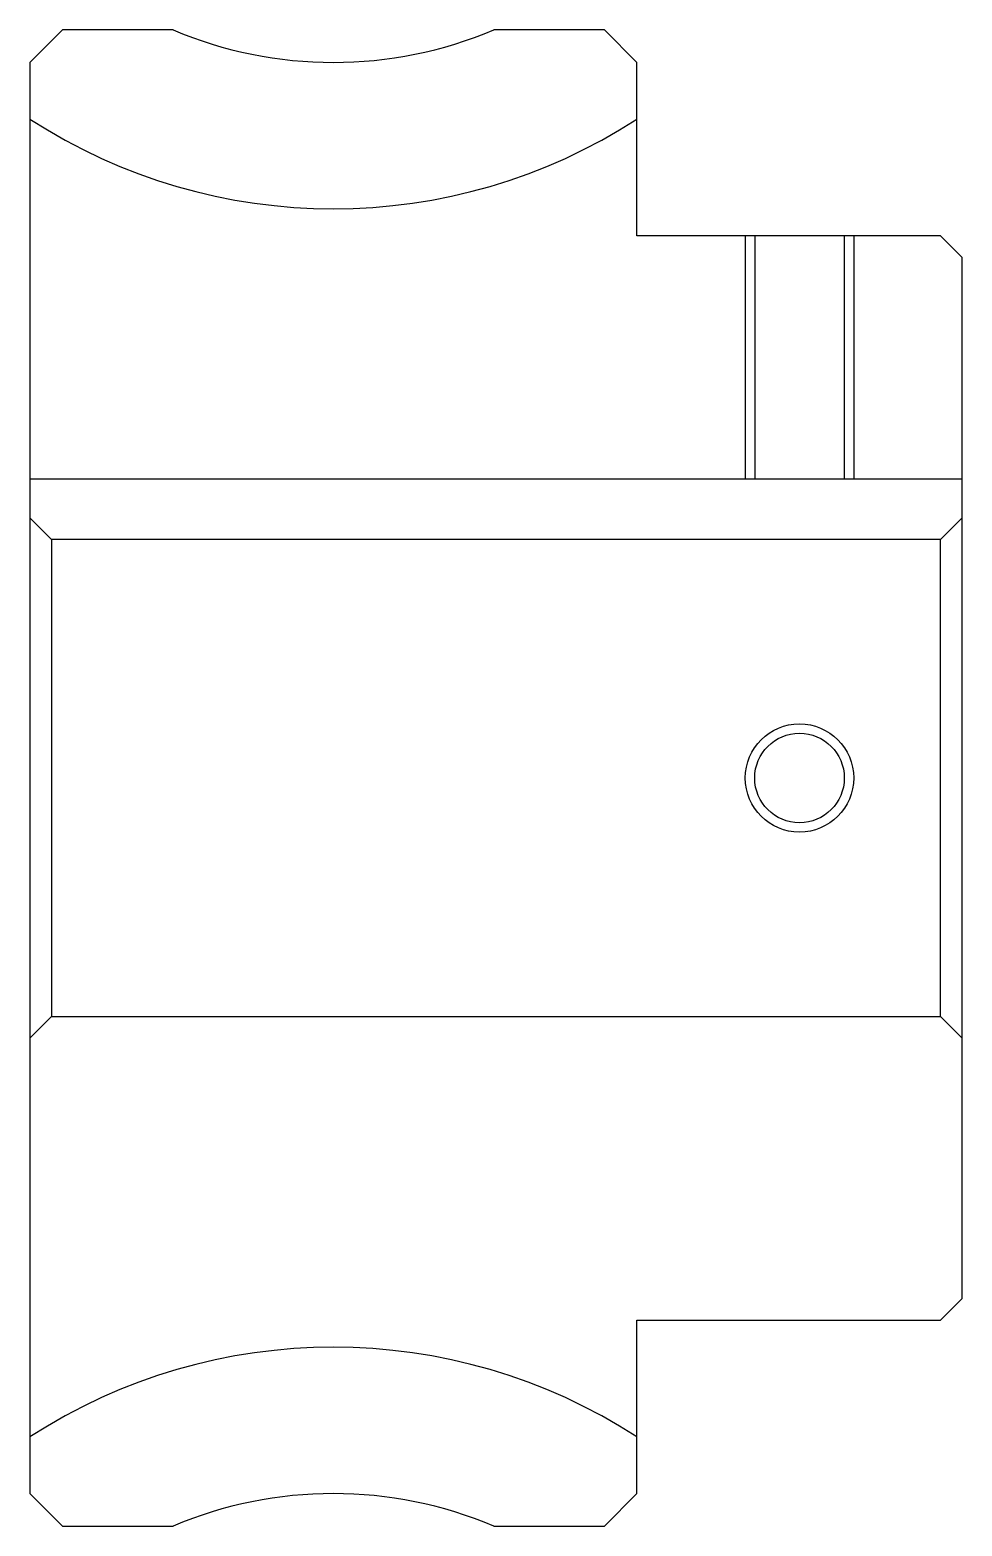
# Model space of a CAD drawing. Header units: metres. Extents: x 106 to 304, y 89 to 158.
# Drawn here: x 106.5 to 149.5, y 89.2 to 158.2 of the extents above.
import ezdxf

# ---------------------------------------------------------------- set-up
doc = ezdxf.new("R2010")
doc.units = ezdxf.units.M

msp = doc.modelspace()

# ---------------------------------------------------------------- linework, layer by layer
at = {"color": 4}
for p, q in [((106.5, 137.550003), (149.5, 137.550003)), ((149.5, 135.75), (148.5, 134.75)), ((106.5, 111.75), (107.5, 112.75)), ((149.5, 111.75), (148.5, 112.75))]:
    msp.add_line(p, q, dxfattribs=at)
for points in [[(113.100677, 158.25), (108, 158.25), (106.5, 156.75), (106.5, 111.75)], [(134.5, 148.75), (134.5, 156.75), (133, 158.25), (127.899323, 158.25)], [(134.5, 98.75), (148.5, 98.75), (149.5, 99.75), (149.5, 147.75), (148.5, 148.75), (134.5, 148.75)], [(139.5, 148.75), (139.5, 137.550003)], [(139.934998, 148.75), (139.934998, 137.550003)], [(144.065002, 148.75), (144.065002, 137.550003)], [(144.5, 148.75), (144.5, 137.550003)], [(106.5, 135.75), (107.5, 134.75), (107.5, 112.75), (148.5, 112.75), (148.5, 134.75), (107.5, 134.75)], [(106.5, 111.75), (106.5, 90.75), (108, 89.25), (113.100677, 89.25)], [(127.899323, 89.25), (133, 89.25), (134.5, 90.75), (134.5, 98.75)]]:
    msp.add_lwpolyline(points, dxfattribs=at)
at = {"color": 7}
msp.add_circle((142, 123.75), 2.5, dxfattribs=at)
at = {"color": 4}
msp.add_circle((142, 123.75), 2.065, dxfattribs=at)
for centre, radius, start, end in [((120.5, 175.75), 19, 247.08045793, 292.91954207), ((120.5, 175.75), 25.75, 237.06485901, 302.93514099), ((120.5, 71.75), 25.75, 57.06485901, 122.93514099), ((120.5, 71.75), 19, 67.08045793, 112.91954207)]:
    msp.add_arc(centre, radius, start, end, dxfattribs=at)

doc.saveas('drawing.dxf')
